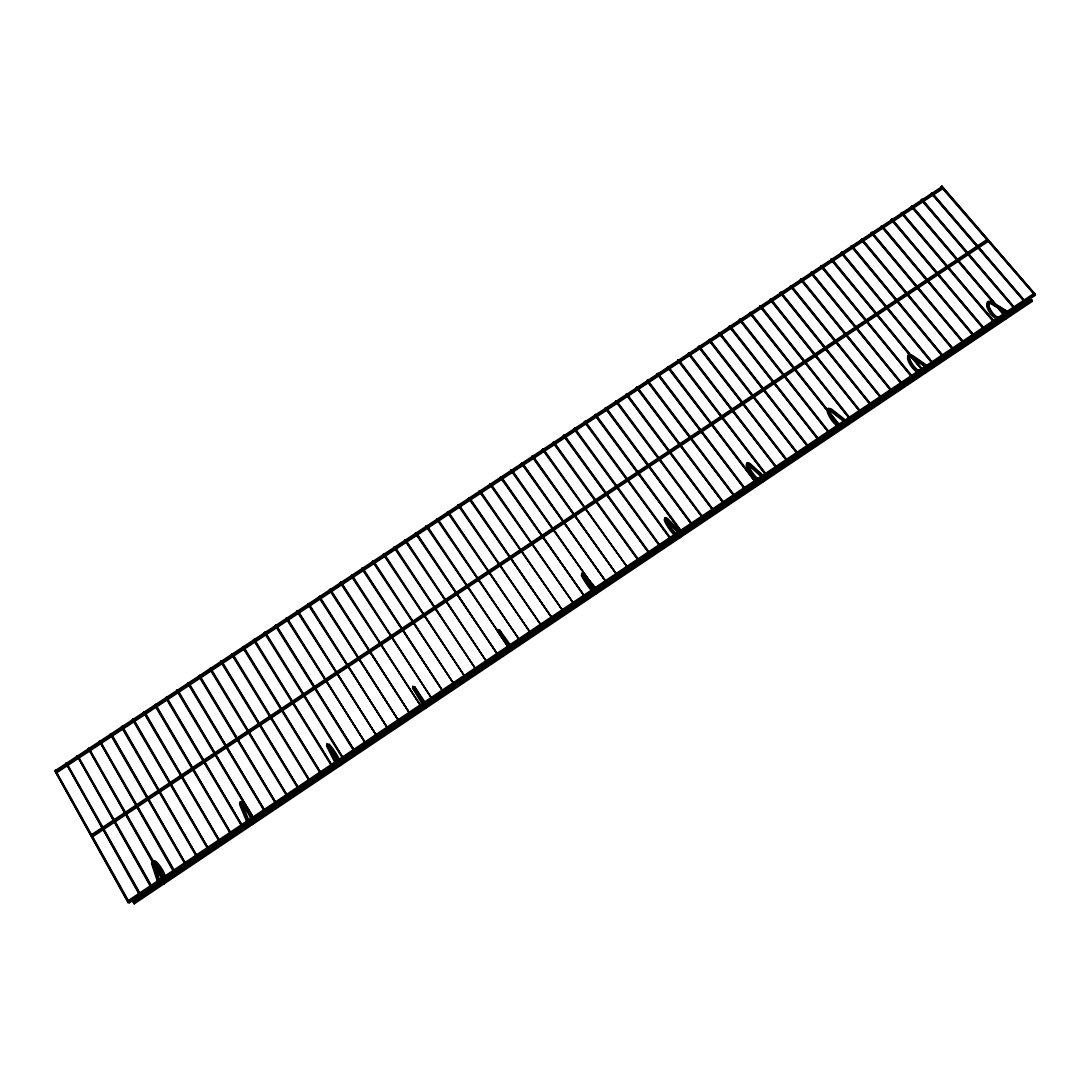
<?xml version="1.0" encoding="UTF-8"?>
<svg xmlns="http://www.w3.org/2000/svg" width="1090" height="1090" viewBox="0 0 1090 1090"><rect width="100%" height="100%" fill="white"/><g stroke="black" fill="none" stroke-linecap="round" stroke-linejoin="round"><path stroke-width="1.5" d="M110.281 734.347L111.316 733.652L185.872 864.098L185.15 864.384L110.281 734.347L111.316 733.652M121.385 727.016L122.421 726.335L197.236 856.468L196.513 856.767L121.385 727.016L122.421 726.335M132.476 719.713L133.511 719.032L208.585 848.865L207.877 849.151L132.476 719.713L133.511 719.032M128.048 902.683L129.124 901.961L128.048 902.683L54.8 770.644L55.563 770.398L129.124 901.961M748.231 463.686A9.51 2.017 55.9 0 1 751.201 464.585L763.804 475.935L762.387 477.665M143.539 712.424L144.589 711.743L219.921 841.262L219.213 841.548L143.539 712.424L144.589 711.743M139.506 894.999L140.569 894.277L139.506 894.999L65.986 763.273L66.749 763.027L140.569 894.277M154.603 705.135L155.638 704.453L231.23 833.673L230.535 833.959L154.603 705.135L155.638 704.453M150.938 887.328L152.014 886.606L150.938 887.328L77.158 755.915L77.908 755.67L152.014 886.606M165.639 697.859L166.675 697.178L242.539 826.097L241.83 826.384L165.639 697.859L166.675 697.178M176.675 690.597L177.697 689.916L253.82 818.536L253.125 818.808L176.675 690.597L177.697 689.916M162.356 879.671L163.432 878.949L89.067 748.312L88.317 748.558L162.356 879.671L163.432 878.949M187.684 683.335L188.706 682.653L265.074 810.987L264.393 811.26L187.684 683.335L188.706 682.653M173.76 872.027L174.836 871.305L100.198 740.982L99.463 741.214L173.76 872.027L174.836 871.305M198.68 676.1L199.702 675.419L276.329 803.439L275.647 803.712L198.68 676.1L199.702 675.419M1008.427 311.917L1006.969 313.647L1006.615 312.367L1007.964 311.468M163.132 884.045L164.1 883.827L164.958 878.077M209.648 668.865L210.683 668.184L287.556 795.904L286.874 796.177L209.648 668.865L210.683 668.184M185.15 864.384L186.213 863.675M162.683 880.843L162.315 883.568L163.623 881.674L164.44 882.151L164.1 883.827M220.616 661.63L221.638 660.962L298.783 788.383L298.101 788.656L220.616 661.63L221.638 660.962M196.513 856.767L197.59 856.045M231.571 654.422L232.592 653.741L309.982 780.876L309.301 781.135L231.571 654.422L232.592 653.741M207.877 849.151L208.939 848.442M242.498 647.215L243.52 646.547L321.155 773.382L320.487 773.641L242.498 647.215L243.52 646.547M253.411 640.021L254.433 639.353L332.327 765.889L331.66 766.147L253.411 640.021L254.433 639.353M219.213 841.548L220.275 840.84M264.311 632.84L265.333 632.173L343.473 758.408L342.819 758.667L264.311 632.84L265.333 632.173M230.535 833.959L231.584 833.25M275.198 625.674L276.22 624.992L354.604 750.942L353.964 751.201L275.198 625.674L276.22 624.992M241.83 826.384L242.893 825.675M286.071 618.507L287.092 617.839L365.722 743.489L286.071 618.507L287.092 617.839M296.93 611.354L297.938 610.686L376.827 736.05L296.93 611.354L297.938 610.686M253.125 818.808L254.174 818.1M307.762 604.214L308.783 603.547L387.917 728.611L307.762 604.214L308.783 603.547M264.393 811.26L265.442 810.551M318.593 597.088L319.602 596.407L398.981 721.199L318.593 597.088L319.602 596.407M329.398 589.962L330.406 589.295L410.031 713.787L329.398 589.962L330.406 589.295M275.647 803.712L276.697 803.003M340.189 582.85L341.197 582.183L421.067 706.375L340.189 582.85L341.197 582.183M286.874 796.177L287.937 795.468M350.966 575.752L351.975 575.084L432.09 698.99L350.966 575.752L351.975 575.084M298.101 788.656L304.519 784.269M361.73 568.653L362.738 567.985L443.099 691.605L361.73 568.653L362.738 567.985M372.48 561.568L373.489 560.914L454.094 684.248L372.48 561.568L373.489 560.914M309.301 781.135L314.424 777.633M383.217 554.497L384.211 553.843L465.062 676.89L383.217 554.497L384.211 553.843M320.487 773.641L321.536 772.933M393.926 547.439L394.934 546.771L476.017 669.533L393.926 547.439L394.934 546.771M331.66 766.147L332.709 765.439M404.635 540.381L405.63 539.727L486.957 662.202L404.635 540.381L405.63 539.727M415.317 533.351L416.326 532.683L497.885 654.872L415.317 533.351L416.326 532.683M342.819 758.667L343.868 757.959M425.986 526.307L426.994 525.653L508.798 647.555L425.986 526.307L426.994 525.653M353.964 751.201L354.999 750.492M436.654 519.29L437.649 518.636L519.685 640.252L436.654 519.29L437.649 518.636M447.295 512.273L448.29 511.619L530.571 632.963L447.295 512.273L448.29 511.619M365.082 743.734L366.117 743.039M457.923 505.269L458.917 504.616L541.43 625.674L457.923 505.269L458.917 504.616M376.186 736.295L377.222 735.587M468.536 498.28L469.531 497.626L552.276 618.398L468.536 498.28L469.531 497.626M387.277 728.856L388.312 728.161M479.137 491.304L480.118 490.65L563.108 611.136L479.137 491.304L480.118 490.65M489.71 484.328L490.704 483.674L573.926 603.887L489.71 484.328L490.704 483.674M398.354 721.43L399.39 720.735M500.283 477.366L501.277 476.712L584.731 596.639L500.283 477.366L501.277 476.712M409.404 714.018L410.44 713.323M510.829 470.403L511.823 469.749L595.508 589.404L510.829 470.403L511.823 469.749M420.454 706.606L421.489 705.911M521.374 463.468L522.355 462.814L606.285 582.183L521.374 463.468L522.355 462.814M531.893 456.533L532.887 455.879L617.035 574.975L531.893 456.533L532.887 455.879M431.477 699.221L432.512 698.526M542.411 449.598L543.392 448.957L627.772 567.781L542.411 449.598L543.392 448.957M442.486 691.837L443.521 691.142M552.903 442.69L553.884 442.036L638.972 560.083L638.495 560.587L552.903 442.69L553.884 442.036M563.38 435.782L564.361 435.142L649.681 552.903L649.204 553.407L563.38 435.782L564.361 435.142M453.481 684.466L454.516 683.771M573.844 428.888L574.825 428.247L660.377 545.722L659.9 546.24L573.844 428.888L574.825 428.247M464.463 677.094L465.484 676.413M584.294 422.007L585.275 421.353L671.058 538.569L670.582 539.073L584.294 422.007L585.275 421.353M475.417 669.75L476.453 669.056M594.731 415.127L595.712 414.486L681.727 531.416L681.236 531.92L594.731 415.127L595.712 414.486M605.154 408.26L606.135 407.619L692.382 524.276L691.891 524.781L605.154 408.26L606.135 407.619M486.372 662.407L487.394 661.725M615.564 401.406L616.545 400.752L703.009 517.137L702.519 517.655L615.564 401.406L616.545 400.752M497.299 655.076L498.321 654.395M625.96 394.553L626.927 393.912L713.637 510.025L713.132 510.542L625.96 394.553L626.927 393.912M508.213 647.76L509.234 647.079M636.342 387.713L637.309 387.073L724.237 502.912L723.733 503.43L636.342 387.713L637.309 387.073M646.697 380.887L647.678 380.246L734.824 495.8L734.319 496.332L646.697 380.887L647.678 380.246M519.113 640.457L520.134 639.762M657.052 374.061L658.019 373.42L745.397 488.715L744.892 489.246L657.052 374.061L658.019 373.42M529.999 633.154L531.007 632.472M667.393 367.248L668.361 366.621L755.956 481.63L755.452 482.161L667.393 367.248L668.361 366.621M134.233 903.855L1032.38 301.303L1031.849 299.927L1030.881 299.573L133.048 901.743L134.233 903.855L134.07 902.901M677.707 360.449L678.675 359.809L766.502 474.559L765.998 475.09L677.707 360.449L678.675 359.809M540.858 625.864L541.88 625.183M688.022 353.664L688.975 353.024L777.034 467.501L776.516 468.032L688.022 353.664L688.975 353.024M551.717 618.589L552.725 617.907M129.41 902.779L1034.914 295.54L1034.383 294.15L1033.402 293.796L128.211 900.64L129.41 902.779L129.233 901.812M698.308 346.879L699.276 346.239L787.552 460.457L787.034 460.988L698.308 346.879L699.276 346.239M562.549 611.327L563.571 610.645M708.732 340.175L709.549 339.467L798.044 453.413L797.526 453.944L708.582 340.107L709.549 339.467M718.855 333.336L719.809 332.709L808.535 446.382L808.003 446.914L718.855 333.336L719.809 332.709M573.367 604.064L574.389 603.383M729.101 326.591L730.068 325.951L818.999 439.365L818.467 439.897L729.101 326.591L730.068 325.951M584.172 596.83L585.194 596.148M739.333 319.847L740.301 319.207L829.463 432.349L828.931 432.894L739.333 319.847L740.301 319.207M594.963 589.595L595.971 588.913M749.566 313.103L750.52 312.476L839.9 425.345L839.368 425.89L749.566 313.103L750.52 312.476M759.771 306.385L760.725 305.745L850.323 418.356L849.791 418.901L759.771 306.385L760.725 305.745M605.74 582.36L606.749 581.692M769.962 299.668L770.916 299.028L860.732 411.38L860.201 411.925L769.962 299.668L770.916 299.028M616.504 575.152L617.512 574.471M780.14 292.951L781.094 292.324L871.128 404.404L870.583 404.962L780.14 292.951L781.094 292.324M790.304 286.261L791.258 285.635L881.51 397.441L880.965 398L790.304 286.261L791.258 285.635M627.24 567.944L628.249 567.277M800.469 279.571L801.409 278.945L891.879 390.493L891.334 391.051L800.469 279.571L801.409 278.945M637.963 560.75L638.972 560.083M810.606 272.882L811.546 272.255L902.234 383.557L901.675 384.102L810.606 272.882L811.546 272.255M648.686 553.57L649.681 552.903M820.729 266.219L821.669 265.592L912.575 376.622L912.017 377.181L820.729 266.219L821.669 265.592M830.839 259.556L831.779 258.93L922.889 369.701L922.331 370.259L830.839 259.556L831.779 258.93M659.382 546.403L660.377 545.722M841.044 253.003L841.875 252.281L932.999 363.052L932.318 363.501L840.935 252.894L841.875 252.281M670.064 539.237L671.058 538.569M851.126 246.354L851.958 245.632L943.3 356.144L942.537 356.525L851.018 246.258L851.958 245.632M680.732 532.083L681.727 531.416M861.086 239.623L862.026 238.996L953.573 349.25L952.81 349.631L861.086 239.623L862.026 238.996M871.142 233.001L872.082 232.374L963.832 342.369L963.083 342.75L871.142 233.001L872.082 232.374M691.373 524.944L692.382 524.276M881.183 226.379L882.123 225.753L974.092 335.502L973.329 335.884L881.183 226.379L882.123 225.753M702.014 517.805L703.009 517.137M891.211 219.771L892.151 219.158L984.325 328.635L983.575 329.017L891.211 219.771L892.151 219.158M901.321 213.272L902.07 212.441L994.543 321.782L993.794 322.163L901.226 213.177L902.166 212.55M712.642 510.692L713.637 510.025M911.226 206.582L912.071 205.86L1004.748 314.942L1004.067 315.392L911.226 206.582L912.167 205.969M723.378 503.607L724.237 502.912M921.214 200.001L922.058 199.279L1014.94 308.102L1014.259 308.565L921.214 200.001L922.154 199.388M733.829 496.468L734.824 495.8M931.269 193.543L932.045 192.698L1025.118 301.276L1024.45 301.739L931.187 193.434L932.127 192.807M941.147 186.867L942.005 186.145L1035.282 294.464L1034.614 294.913L941.229 186.976L942.087 186.254M744.416 489.383L745.397 488.715M754.975 482.298L755.956 481.63M765.521 475.226L766.502 474.559M776.175 468.209L777.034 467.501M250.659 823.291L250.864 816.764A8.597 1.39 56.7 0 0 246.108 808.358A8.597 1.39 56.7 0 0 241.49 803.752M253.139 823.672L252.594 824.449L252.444 819.585M339.658 763.6L338.377 765.48L337.723 762.632M340.625 764.976L339.154 765.957M424.732 706.538L426.176 705.571M427.117 706.947L425.672 707.928M594.895 592.401L597.061 591.952M597.211 592.851L595.794 593.791L592.81 591.584M679.424 537.683L680.828 536.743L679.969 535.34L678.702 537.179M761.297 480.785L763.395 480.377L756.133 478.074A8.311 1.758 55.9 0 1 750.233 470.812A8.311 1.758 55.9 0 1 748.176 464.762M763.531 481.276L762.142 482.202M797.062 454.067L798.044 453.413M843.129 425.904L845.186 425.509L842.379 425.018M845.309 426.408L843.251 426.803M924.851 373.053L926.2 372.14L925.41 370.723L924.17 372.521M1005.43 317.04L1004.094 317.939L1005.702 319.207L1006.097 317.572L1003.291 317.572M807.676 447.091L808.535 446.382M818.018 440.019L818.999 439.365M828.482 433.003L829.463 432.349M838.919 426.013L839.9 425.345M849.342 419.01L850.323 418.356M859.765 412.034L860.732 411.38M870.161 405.058L871.128 404.404M880.543 398.095L881.51 397.441M890.912 391.147L891.879 390.493M92.541 836.848L988.139 241.476L987.595 240.086L986.668 239.773L91.383 834.763L92.541 836.848L91.873 835.172M901.362 384.266L902.234 383.557M911.594 377.276L912.575 376.622M921.922 370.355L922.889 369.701M932.318 363.501L933.203 362.793M942.537 356.525L943.49 355.885M952.81 349.631L953.777 348.991M963.083 342.75L964.037 342.11M973.329 335.884L974.297 335.229M983.575 329.017L984.529 328.376M993.794 322.163L994.748 321.509M1003.999 315.31L1004.966 314.669M157.56 881.619L159.862 880.884L154.276 864.043A9.892 2.235 56.9 0 1 158.336 863.852A9.892 2.235 56.9 0 1 165.135 876.714M160.026 881.578L157.737 882.314L152.164 865.46A9.892 2.248 56.9 0 1 151.932 862.176M1024.382 301.644L1025.336 301.003M246.885 821.737L248.384 820.729L249.269 821.737M1034.546 294.831L1035.5 294.191M335.189 762.537L336.66 761.542M337.478 762.591L336.006 763.572M422.47 704.017L423.928 703.036L424.691 704.113M508.757 646.152L510.202 645.185L510.91 646.302M594.077 588.954L595.508 588M596.148 589.131L594.718 590.099M678.443 532.397L679.847 531.443M679.847 533.337L680.433 532.615M763.804 475.935L762.455 475.744L761.828 477.256L749.252 465.893A9.51 2.003 55.9 0 0 747.767 469.313A9.51 2.003 55.9 0 0 756.569 480.172L759.812 481.181M845.731 420.236L844.355 421.162L841.93 419.282M845.595 422.184L846.194 421.462M925.928 366.458L927.29 365.545M927.699 366.799L925.846 367.276M55.563 770.398L56.871 772.578M54.514 771.08L941.174 187.18M65.7 763.708L66.749 763.027M76.872 756.351L77.908 755.67M88.017 749.007L89.067 748.312M99.163 741.663L100.198 740.982M787.552 460.457L786.558 461.111L790.795 458.209M1015.158 307.83L1014.204 308.47L1022.624 302.761M128.375 901.607L1034.383 294.15M136.305 897.07L141.959 893.269M147.613 889.481L151.851 886.647M157.505 882.846L161.756 880.012M168.814 875.27L171.648 873.376M190.028 861.046L195.682 857.258M201.337 853.47L208.394 848.728M212.645 845.881L218.3 842.093M222.537 839.246L228.191 835.458M233.846 831.67L238.083 828.822M245.155 824.081L247.975 822.187M255.046 817.446L260.701 813.658M266.355 809.87L270.592 807.022M279.081 801.327L284.735 797.539M287.556 795.646L294.627 790.904M320.079 773.846L324.316 770.998M331.387 766.256L337.028 762.469M342.682 758.681L346.933 755.833M352.588 752.046L356.825 749.198M375.205 736.881L380.86 733.093M385.097 730.246L390.751 726.458M396.406 722.656L403.477 717.915M407.715 715.081L413.369 711.293M417.606 708.446L423.261 704.658M428.915 700.856L433.152 698.022M440.224 693.281L443.058 691.387L362.112 568.163M450.116 686.645L452.95 684.752M461.424 679.056L467.079 675.269M472.733 671.481L479.804 666.739M482.638 664.846L489.696 660.104M493.947 657.256L499.602 653.469M505.256 649.681L509.493 646.833M515.148 643.045L519.385 640.198M526.456 635.456L532.111 631.669M537.765 627.881L542.003 625.033M547.657 621.245L551.894 618.398M558.966 613.656L566.037 608.915M570.274 606.081L575.929 602.28M580.166 599.446L585.821 595.644M591.475 591.856L595.726 589.009M602.784 584.267L608.438 580.48M612.689 577.632L618.343 573.844M623.998 570.056L628.235 567.209M645.198 555.832L648.019 553.938M656.507 548.256L662.161 544.469M667.816 540.667L674.874 535.939M677.707 534.032L684.779 529.304M689.016 526.456L694.671 522.669M700.325 518.867L704.562 516.033M710.217 512.232L714.454 509.398M721.525 504.656L724.36 502.762M732.834 497.067L737.072 494.233M742.726 490.432L751.214 484.75M754.035 482.856L761.106 478.115M765.344 475.267L770.998 471.48M775.249 468.632L780.903 464.844M797.866 453.467L803.521 449.68M807.758 446.832L813.413 443.044M819.067 439.256L823.304 436.409M831.793 430.727L837.447 426.926M840.267 425.032L847.339 420.29M851.576 417.456L857.231 413.655M862.885 409.867L867.122 407.02M872.777 403.232L879.848 398.49M884.085 395.656L889.74 391.855M895.394 388.067L899.645 385.22M905.3 381.432L909.537 378.584M916.608 373.843L919.429 371.949M927.917 366.267L933.558 362.48M937.809 359.632L946.284 353.95M949.118 352.043L956.175 347.315M959.009 345.407L966.081 340.68M970.318 337.832L975.972 334.044M981.627 330.243L985.864 327.409M992.936 322.667L995.756 320.773M1002.827 316.032L1008.482 312.244M1025.445 300.867L1032.516 296.126M133.225 902.711L1031.849 299.927M141.141 898.16L145.379 895.312M152.436 890.571L155.27 888.677M162.328 883.936L165.162 882.042M173.637 876.36L179.291 872.559M184.946 868.771L192.004 864.029M194.838 862.135L201.895 857.394M206.146 854.546L211.787 850.759M217.441 846.971L221.679 844.123M227.333 840.336L231.571 837.488M238.642 832.746L241.462 830.852M249.951 825.171L254.188 822.323M259.842 818.536L268.317 812.84M271.151 810.946L278.209 806.205M282.446 803.357L288.101 799.57M292.338 796.722L297.992 792.934M303.647 789.146L307.884 786.299M314.956 781.557L317.776 779.663M324.847 774.922L330.502 771.134M336.156 767.346L340.393 764.499M348.868 758.803L354.522 755.016M357.343 753.122L364.414 748.38M368.652 745.533L374.306 741.745M379.96 737.957L384.198 735.11M391.256 730.368L394.09 728.474M401.147 723.733L406.802 719.945M412.456 716.157L416.693 713.31M435.074 700.979L440.728 697.191M444.965 694.344L450.62 690.556M456.26 686.768L460.511 683.92M466.152 680.133L473.224 675.391M477.461 672.544L483.115 668.756M488.77 664.955L493.007 662.12M498.661 658.319L502.899 655.485M509.97 650.744L512.791 648.85M521.265 643.155L526.92 639.367M531.157 636.519L536.811 632.731M542.466 628.944L549.537 624.202M553.774 621.355L559.429 617.567M563.666 614.719L569.321 610.931M574.975 607.13L579.212 604.296M586.27 599.555L589.104 597.661M596.162 592.919L598.996 591.025M607.471 585.33L613.125 581.542M618.779 577.755L625.837 573.013M628.671 571.119L635.729 566.378M639.98 563.53L645.621 559.742M651.275 555.941L655.512 553.107M661.167 549.306L665.404 546.471M672.476 541.73L675.309 539.836M683.784 534.141L688.022 531.293M693.676 527.506L702.151 521.824M704.985 519.916L712.043 515.188M714.876 513.281L721.934 508.553M726.172 505.706L731.826 501.918M737.48 498.116L741.718 495.282M748.789 490.541L751.61 488.647M758.681 483.906L764.335 480.104M769.99 476.316L774.227 473.469M781.285 468.727L788.356 463.999M791.176 462.092L798.248 457.364M802.485 454.516L808.14 450.729M813.794 446.927L818.031 444.08M823.686 440.292L830.744 435.55M834.981 432.716L840.635 428.915M846.29 425.127L850.527 422.28M856.181 418.492L860.419 415.644M867.49 410.903L874.562 406.161M878.799 403.327L884.453 399.526M890.094 395.738L894.345 392.891M899.986 389.103L907.057 384.361M911.295 381.527L916.949 377.726M922.603 373.938L926.841 371.091M932.495 367.303L936.732 364.455M943.804 359.714L946.624 357.82M955.099 352.138L960.753 348.337M964.991 345.503L970.645 341.701M976.299 337.914L983.371 333.172M986.191 331.278L993.263 326.537M997.5 323.689L1003.154 319.901M1008.809 316.114L1013.046 313.266M1020.104 308.524L1022.938 306.631M91.519 835.662L987.595 240.086M93.835 835.008L99.503 831.234M103.754 828.414L109.436 824.639M115.104 820.865L119.355 818.045M126.454 813.331L132.122 809.557M134.956 807.676L142.054 802.962M156.224 793.534L161.906 789.76M166.157 786.939L174.659 781.285M177.493 779.391L180.341 777.511M187.425 772.796L190.259 770.916M197.358 766.202L203.026 762.428M208.694 758.654L212.945 755.833M218.627 752.059L222.878 749.225M229.963 744.511L237.061 739.81M239.895 737.916L245.563 734.142M249.828 731.322L255.496 727.548M261.164 723.774L265.415 720.953M271.097 717.179L278.182 712.465M282.433 709.645L288.114 705.87M293.782 702.096L298.033 699.276M302.284 696.442L307.966 692.668M313.634 688.907L320.719 684.193M323.567 682.299L330.651 677.599M334.903 674.764L340.584 670.99M344.835 668.17L363.27 655.908M366.104 654.027L368.938 652.147M376.036 647.433L381.704 643.659M397.305 633.29L401.556 630.47M407.224 626.696L411.475 623.861M418.574 619.147L421.408 617.267M428.493 612.553L434.174 608.779M439.842 605.018L444.093 602.184M449.775 598.41L454.026 595.59M459.694 591.816L466.793 587.101M471.044 584.281L476.712 580.507M480.963 577.673L486.644 573.912M492.312 570.138L499.397 565.424M502.245 563.544L509.33 558.829M512.164 556.936L519.249 552.221M523.513 549.401L529.181 545.627M533.432 542.806L541.948 537.152M544.782 535.258L551.867 530.544M554.701 528.664L561.8 523.949M564.634 522.069L570.302 518.295M575.983 514.521L580.234 511.701M585.902 507.926L590.153 505.092M597.252 500.378L600.086 498.498M607.171 493.784L612.853 490.01M617.104 487.189L622.771 483.415M628.453 479.641L632.704 476.82M638.372 473.046L645.471 468.332M649.722 465.512L655.39 461.738M659.641 458.904L665.322 455.143M670.99 451.369L675.241 448.535M680.909 444.774L688.008 440.06M692.259 437.226L697.927 433.466M702.192 430.632L707.86 426.858M712.111 424.037L717.792 420.263M723.46 416.489L730.545 411.775M733.379 409.894L740.478 405.18M743.312 403.3L750.397 398.586M753.231 396.692L758.913 392.931M764.581 389.157L768.832 386.323M774.513 382.563L778.764 379.729M785.849 375.014L791.531 371.254M795.782 368.42L801.45 364.646M805.701 361.826L811.382 358.051M817.05 354.277L821.301 351.457M826.983 347.683L834.068 342.969M838.319 340.148L844.001 336.374M848.252 333.54L853.92 329.779M858.171 326.946L863.852 323.171M869.52 319.411L873.771 316.577M879.453 312.803L886.538 308.089M890.789 305.268L896.457 301.494M900.722 298.674L919.156 286.411M921.99 284.531L929.075 279.817M931.909 277.936L939.008 273.222M943.259 270.388L947.51 267.568M953.191 263.794L957.442 260.96M963.11 257.199L967.361 254.365M974.46 249.651L980.128 245.877M984.379 243.056L987.227 241.176M56.707 772.742L942.605 188.829L941.488 187.017M55.672 771.543L942.046 187.425M56.612 771.924L62.294 768.178M65.141 766.311L72.24 761.624M75.087 759.744L77.921 757.877M85.034 753.19L90.715 749.457M94.98 746.636L97.814 744.77M104.913 740.083L110.608 736.336M114.859 733.529L120.554 729.782M124.805 726.975L139.016 717.615M146.114 712.928L151.81 709.181M156.061 706.375L161.742 702.628M167.438 698.881L171.689 696.074M175.953 693.267L181.635 689.52M185.899 686.714L190.164 683.907M195.846 680.16L202.944 675.473M205.792 673.606L212.891 668.919M215.738 667.053L220.003 664.246M225.684 660.499L231.366 656.752M235.631 653.946L241.312 650.199M245.577 647.392L251.259 643.645M256.94 639.898L264.039 635.211M266.887 633.345L273.985 628.658M276.833 626.791L282.514 623.044M288.196 619.297L292.461 616.49M306.658 607.13L330.815 591.202M336.497 587.456L343.609 582.782M346.443 580.902L353.555 576.229M357.806 573.422L362.071 570.601M367.752 566.868L373.434 563.121M377.699 560.301L381.963 557.494M387.645 553.747L394.744 549.074M397.591 547.194L404.69 542.52M407.537 540.64L414.636 535.967M417.484 534.086L423.165 530.34M427.43 527.533L433.112 523.786M438.793 520.039L443.058 517.232M447.322 514.426L465.784 502.258M468.632 500.378L471.466 498.512M488.524 487.271L494.206 483.524M498.471 480.717L504.152 476.97M508.403 474.164L522.614 464.803M528.296 461.056L535.408 456.369M538.242 454.503L545.354 449.816M548.188 447.949L552.453 445.142M558.135 441.395L563.816 437.649M568.081 434.842L573.762 431.095M579.444 427.348L583.709 424.541M589.39 420.794L593.655 417.988M599.337 414.241L606.435 409.554M609.283 407.687L616.381 403M619.229 401.134L624.911 397.387M629.175 394.58L634.857 390.833M639.121 388.013L664.696 371.159M670.377 367.425L676.059 363.679M680.323 360.872L686.005 357.125M690.27 354.305L695.951 350.571M700.202 347.751L708.732 342.137M711.579 340.271L714.413 338.391M721.525 333.717L727.207 329.97M731.472 327.15L737.153 323.417M739.987 321.536L747.1 316.863M749.934 314.983L757.032 310.296M769.826 301.875L775.508 298.129M779.772 295.322L788.302 289.708M791.136 287.828L798.234 283.155M801.082 281.274L808.18 276.588M812.445 273.781L816.71 270.974M820.974 268.167L826.656 264.42M830.921 261.614L836.602 257.867M840.867 255.06L856.495 244.76M860.759 241.953L867.858 237.266M870.692 235.399L877.804 230.712M880.638 228.846L887.75 224.159M890.585 222.292L900.531 215.725M903.378 213.858L906.212 211.991M911.894 208.245L916.159 205.438M921.84 201.691L928.952 197.004M931.787 195.137L938.899 190.45M942.605 188.829L941.27 187.821M248.711 822.446L247.021 822.446L240.386 806.423A9.837 1.608 56.7 0 1 240.304 803.48M424.119 704.821L422.552 704.753L412.483 687.872L414.282 690.147M510.324 647.01L508.812 646.915M1034.914 295.54L1033.402 293.796M1032.38 301.303L1031.413 300.949M251.204 822.5L252.144 822.296M511.728 648.182L510.461 650.035L512.109 650.349L512.477 648.686M1004.599 317.204L996.505 316.958A8.175 3.188 55.5 0 1 989.625 309.301A8.175 3.188 55.5 0 1 990.033 303.265M1002.8 318.839L997.214 318.839A9.36 3.638 55.5 0 1 987.635 308.77A9.36 3.638 55.5 0 1 991.26 303.947L1006.506 313.198M1001.478 319.207L997.268 318.88M924.565 370.886L917.249 370.082A8.216 2.725 55.6 0 1 910.518 362.262A8.216 2.725 55.6 0 1 910.463 356.498M843.633 425.155L837.134 423.778A8.27 2.248 55.8 0 1 831.057 416.693A8.27 2.248 55.8 0 1 829.395 410.412M839.055 426.054L841.848 426.558M677.926 534.509L680.691 535.858M679.084 535.531L674.233 532.969A8.352 1.267 56.1 0 1 667.979 524.631A8.352 1.267 56.1 0 1 666.481 519.739M676.154 535.462L680.31 537.506M986.981 303.892A10.532 4.101 55.5 0 1 990.347 301.548L1007.215 311.645M991.123 303.497L992.486 304.233M757.073 479.927L758.109 480.499M1007.037 311.072L993.154 302.693A9.36 3.652 55.5 0 0 990.428 301.63M993.862 305.077L999.407 308.429M1002.173 310.105L1004.953 311.781M911.472 356.798L912.739 357.602M927.781 365.981L913.379 356.062A9.401 3.12 55.6 0 0 910.859 354.85M926.527 365.75L910.627 354.877A10.587 3.502 55.6 0 0 908.12 358.678M917.957 361.212L923.189 364.823M924.538 366.376L911.472 357.343A9.401 3.107 55.6 0 0 908.542 361.703A9.401 3.107 55.6 0 0 917.862 372.031M595.426 591.638L591.434 588.477A8.407 0.749 56.2 0 1 583.981 577.618M846.249 420.658L832.733 410.031A9.456 2.575 55.8 0 0 829.327 409.445M844.941 420.44L830.035 408.791A10.655 2.889 55.8 0 0 827.651 409.186M832.12 411.557L838.251 416.38M844.3 421.966L830.812 411.325A9.456 2.562 55.8 0 0 828.591 415.222A9.456 2.562 55.8 0 0 837.665 425.808M762.455 475.744L748.558 463.291A10.709 2.262 55.9 0 0 747.29 466.302M750.615 466.098L753.135 468.373M679.274 530.626L668.769 519.753A9.565 1.458 56.1 0 0 666.249 518.54M679.029 531.675L666.181 518.404A10.764 1.621 56.1 0 0 664.587 518.254M676.359 529.713L678.688 532.124M677.271 531.961L666.794 521.075A9.565 1.444 56.1 0 0 665.554 523.091A9.565 1.444 56.1 0 0 673.77 534.536M941.692 186.267L1035.132 294.259M941.542 186.84L1034.914 294.763M931.732 192.835L1024.968 301.072M931.582 193.407L1024.75 301.589M921.759 199.416L1014.776 307.898M921.609 199.974L1014.572 308.402M911.771 205.996L1004.585 314.738M911.635 206.555L1004.38 315.242M901.757 212.591L994.366 321.591M901.634 213.136L994.175 322.081M891.743 219.185L984.147 328.444M891.62 219.744L983.957 328.935M881.715 225.793L973.901 335.311M881.592 226.339L973.724 335.802M871.673 232.415L963.655 342.192M871.564 232.96L963.478 342.669M596.121 588.368L585.412 575.534A9.619 0.872 56.2 0 0 583.354 573.994M861.604 239.037L953.382 349.072M861.509 239.582L953.205 349.549M594.663 588.246L582.878 574.13A10.832 0.967 56.2 0 0 581.692 573.694M593.042 588.437L583.409 576.869A9.619 0.858 56.2 0 0 582.905 578.409A9.619 0.858 56.2 0 0 590.984 590.031M851.535 245.672L943.095 355.967M851.44 246.217L942.932 356.444M841.453 252.321L932.795 362.875M841.357 252.853L932.645 363.352M508.744 647.964L510.461 650.035M831.357 258.97L922.481 369.796M831.275 259.502L922.331 370.259M821.233 265.647L912.153 376.718M821.165 266.164L912.017 377.181M811.11 272.309L901.812 383.653M811.042 272.841L901.675 384.102M800.973 278.999L891.457 390.602M800.905 279.517L891.334 391.051M790.809 285.689L881.088 397.55M790.754 286.193L880.965 398M780.644 292.392L870.706 404.513M780.603 292.897L870.583 404.962M770.466 299.096L860.296 411.489M770.426 299.6L860.201 411.925M760.261 305.813L849.887 418.465M760.234 306.317L849.791 418.901M750.056 312.544L839.45 425.468M750.029 313.034L839.368 425.89M739.824 319.288L829.013 432.471M739.81 319.779L828.931 432.894M413.819 687.327L412.824 686.182L423.043 703.295M729.591 326.033L818.549 439.488M729.578 326.51L818.467 439.897M719.332 332.791L808.072 446.505M719.332 333.267L808.003 446.914M709.072 339.549L797.58 453.535M709.072 340.026L797.526 453.944M698.785 346.32L787.075 460.58M698.799 346.797L787.034 460.988M688.485 353.106L776.557 467.637M688.512 353.582L776.516 468.032M678.184 359.904L766.025 474.695M678.198 360.368L765.998 475.09M667.857 366.703L755.479 481.766M667.884 367.167L755.452 482.161M657.515 373.516L744.92 488.851M657.556 373.965L744.892 489.246M647.16 380.342L734.333 495.95M647.215 380.792L734.319 496.332M636.792 387.168L723.746 503.049M636.846 387.618L723.733 503.43M626.409 394.008L713.132 510.161M626.478 394.457L713.132 510.542M616.014 400.861L702.519 517.655M605.604 407.715L691.878 524.426M605.686 408.151L691.891 524.781M595.181 414.581L681.223 531.566M595.263 415.018L681.236 531.92M584.744 421.462L670.582 539.073M574.294 428.356L659.9 546.24M563.816 435.251L649.163 553.066M563.925 435.673L649.204 553.407M553.339 442.159L638.495 560.587M508.39 643.55L509.289 644.803M542.847 449.08L627.772 567.781M507.286 646.152L497.394 631.083L503.962 640.103M509.875 644.176L499.411 629.734L501.918 633.917M509.343 645.444L497.721 629.393L498.43 630.715M532.329 456.002L616.967 574.648M532.451 456.41L617.035 574.975M521.797 462.937L606.204 581.869M521.933 463.332L606.285 582.183M511.265 469.885L595.508 589.404M500.705 476.834L584.635 596.325M500.855 477.229L584.731 596.639M415.74 690.202L416.762 691.646M490.132 483.81L573.926 603.887M479.546 490.786L563.108 611.136M468.945 497.762L552.167 618.098M469.109 498.144L552.276 618.398M458.331 504.765L541.43 625.674M447.704 511.769L530.571 632.963M415.44 691.796L416.762 693.717M437.049 518.785L519.685 640.252M426.394 525.802L508.798 647.555M415.712 532.833L497.735 654.6M415.93 533.187L497.885 654.872M405.03 539.877L486.957 662.202M417.906 693.335L420.331 696.973M394.321 546.935L476.017 669.533M383.598 554.006L465.062 676.89M503.171 635.865L504.547 637.936M372.862 561.077L454.094 684.248M362.357 568.49L443.099 691.605M351.348 575.248L432.09 698.99M340.571 582.36L421.067 706.375M330.038 589.785L410.031 713.787M329.766 589.472L409.813 713.555M319.234 596.898L398.981 721.199M318.961 596.598L398.749 720.967M308.416 604.037L387.917 728.611M308.129 603.724L387.672 728.393M297.584 611.177L376.827 736.05M297.284 610.877L376.581 735.832M286.725 618.316L365.722 743.489M286.425 618.03L365.477 743.285M275.865 625.483L354.604 750.942M275.552 625.197L354.345 750.738M421.435 698.69L423.479 702.11M264.666 632.364L343.473 758.408M253.766 639.544L332.327 765.889M243.179 647.024L321.155 773.382M242.838 646.738L320.869 773.192M231.911 653.946L309.982 780.876M221.311 661.426L298.783 788.383M220.957 661.167L298.469 788.206M423.738 701.933L414.513 686.523L425.141 702.396M209.989 668.388L287.556 795.904M418.887 696.197L420.631 699.072M199.375 675.882L276.329 803.439M199.007 675.623L276.015 803.275M188.379 683.117L265.074 810.987M188.011 682.871L264.747 810.824M177.384 690.379L253.82 818.536M177.002 690.134L253.48 818.372M166.361 697.641L242.539 826.097M165.966 697.396L242.184 825.948M155.325 704.917L231.23 833.673M154.916 704.671L230.889 833.537M144.262 712.192L219.921 841.262M143.866 711.961L219.553 841.126M133.198 719.482L208.585 848.865M132.789 719.264L208.217 848.728M122.121 726.785L197.236 856.468M121.698 726.567L196.868 856.345M111.017 734.101L185.872 864.098M110.581 733.883L185.491 863.975M99.898 741.432L174.495 871.727M99.463 741.214L174.1 871.605M88.767 748.762L163.091 879.371M88.317 748.558L162.696 879.249M77.622 756.106L151.687 887.028M77.158 755.915L151.265 886.919M66.449 763.463L140.256 894.686M65.986 763.273L139.82 894.59M55.277 770.834L128.797 902.37M54.8 770.644L128.375 902.275M337.382 761.856L329.671 746.677A9.783 0.954 56.6 0 1 331.401 746.732A9.783 0.954 56.6 0 1 339.099 758.899M335.747 761.828L327.3 745.11A11.009 1.076 56.6 0 1 327.422 743.789M335.284 763.259L327.6 748.053A9.783 0.967 56.6 0 1 327.763 746.173M425.754 703.609L426.953 706.061M248.534 819.571L242.471 805.033A9.837 1.581 56.7 0 1 245.7 805.415M247.457 821.029L240.168 803.398A11.077 1.799 56.7 0 1 240.74 801.763M241.53 805.088L242.062 806.464M155.42 870.052L158.963 880.761M158.118 880.911L152.041 862.353A11.132 2.534 56.9 0 1 151.946 861.1M339.453 759.839L340.448 764.09M338.731 763.804L337.437 758.722A8.543 0.845 56.6 0 0 333.104 751.419A8.543 0.845 56.6 0 0 328.676 745.792M163.377 876.496L163.282 875.474A8.638 1.962 56.9 0 0 157.437 865.215A8.638 1.962 56.9 0 0 153.472 864.016M252.839 819.557L252.948 822.773M250.755 820.961L250.85 824.19M243.642 806.791A9.837 1.608 56.7 0 1 250.714 819.339M247.13 807.295A9.837 1.581 56.7 0 1 251.981 815.429M999.08 317.585A9.36 3.652 55.5 0 1 991.096 310.623A9.36 3.652 55.5 0 1 989.461 301.903M987.935 307.898A10.532 4.101 55.5 0 1 987.227 305.745M758.517 478.878A9.51 2.017 55.9 0 1 748.871 466.248M748.707 464.721A8.311 1.758 55.9 0 1 749.511 465.171M755.738 478.782A10.709 2.262 55.9 0 1 754.198 477.147M593.682 589.39A9.619 0.872 56.2 0 1 590.753 585.957M589.39 584.09A9.619 0.872 56.2 0 1 587.987 582.06M583.368 576.419A8.407 0.749 56.2 0 1 583.954 575.956M839.586 424.528A9.456 2.575 55.8 0 1 837.243 423.138M831.588 415.985A9.456 2.575 55.8 0 1 829.354 410.576M838.019 425.659A10.655 2.889 55.8 0 1 836.575 424.596M833.278 421.081A10.655 2.889 55.8 0 1 831.656 418.86M829 414.268A10.655 2.889 55.8 0 1 828.141 412.197M830.021 410.317A8.27 2.248 55.8 0 1 830.934 410.685M919.769 370.764A9.401 3.12 55.6 0 1 909.755 358.583M914.837 369.496A10.587 3.502 55.6 0 1 913.12 367.589M911.485 365.409A10.587 3.502 55.6 0 1 910.041 363.093M334.167 755.084A9.783 0.967 56.6 0 1 337.055 760.275M330.801 747.726A11.009 1.076 56.6 0 1 332.341 749.865M676.549 533.827A9.565 1.458 56.1 0 1 668.02 522.737M670.99 529.808A10.764 1.621 56.1 0 1 669.396 527.546M665.554 520.993A10.764 1.621 56.1 0 1 664.873 519.385M156.265 865.269A9.892 2.248 56.9 0 1 162.941 876.987M152.3 860.432A11.132 2.534 56.9 0 1 153.063 860.405M155.584 862.217A11.132 2.534 56.9 0 1 157.178 863.92M164.154 875.338A11.132 2.534 56.9 0 1 164.699 877.109"/></g></svg>
